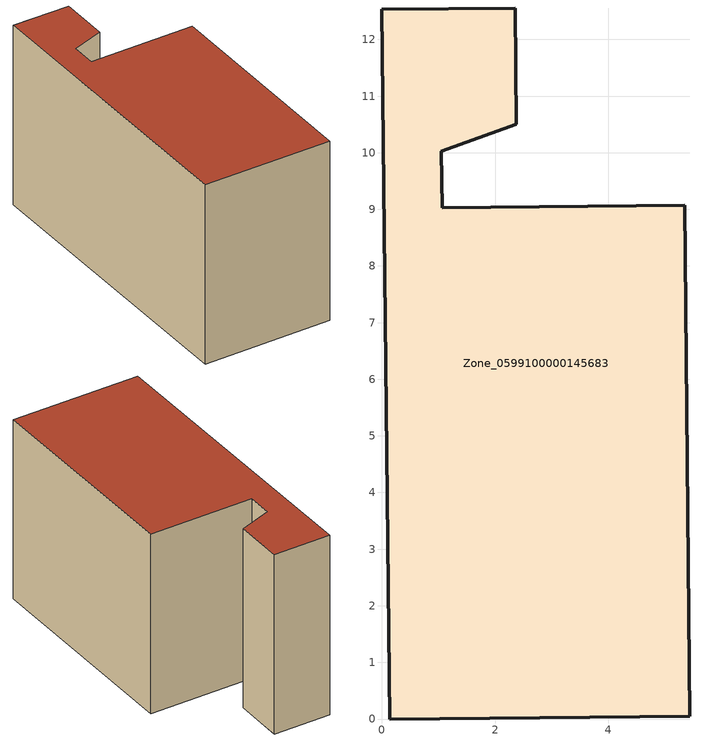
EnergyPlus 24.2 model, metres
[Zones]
Zone_0599100000145683
 floor ground (C_G): 5.43,0.05 0.14,0 0,12.54 2.35,12.56 2.37,10.51 1.05,10.03 1.06,9.03 5.35,9.07 z0
 wall outside (C_F): 0.14,0 5.43,0.05 5.35,9.07 1.06,9.03 1.05,10.03 2.37,10.51 2.35,12.56 0,12.54 0.14,0 z0:7.59
 roof outside (C_R): 5.43,0.05 5.35,9.07 1.06,9.03 1.05,10.03 2.37,10.51 2.35,12.56 0,12.54 0.14,0 z7.59
[BUILDING]
Pand.0599100000145683: North Axis=0; Terrain=City; Loads Convergence Tolerance Value=0.04; Temperature Convergence Tolerance Value=0.4; Solar Distribution=FullExterior; Maximum Number of Warmup Days=25; Minimum Number of Warmup Days=1
[Site:Location]
Rotterdam.The.Hague.AP_ZH_NLD Design_Conditions: Latitude=51.96; Longitude=4.45; Time Zone=1; Elevation=-4.5
[SITE:GROUNDTEMPERATURE:BUILDINGSURFACE]
18, 18, 18, 18, 18, 18, 18, 18, 18, 18, 18, 18
[MATERIAL] Thermal Absorptance=0.9; Solar Absorptance=0.7; Visible Absorptance=0.7
Name | Roughness | Thickness | Conductivity | Density | Specific Heat
G.TC.1975-1991 | MediumSmooth | 0.15 | 0.288461 | 540 | 1210
F.TC.1975-1991 | Rough | 0.3 | 0.230769 | 1920 | 840
R.TC.1975-1991 | MediumRough | 0.2 | 0.153846 | 1500 | 1000
[CONSTRUCTION]
C_G: G.TC.1975-1991
C_F: F.TC.1975-1991
C_R: R.TC.1975-1991
[ZONE]
Zone_0599100000145683: Type=1; Multiplier=1; Ceiling Height=Autocalculate; Volume=Autocalculate; Floor Area=autocalculate; Part of Total Floor Area=Yes
[ZONEINFILTRATION:DESIGNFLOWRATE]
Infil_Zone_0599100000145683: Zone or ZoneList or Space or SpaceList=Zone_0599100000145683; Schedule=AlwaysOn; Design Flow Rate Calculation Method=Flow/Area; Flow Rate per Floor Area=0.003; Constant Term Coefficient=1; Temperature Term Coefficient=0; Velocity Term Coefficient=0; Velocity Squared Term Coefficient=0
[HVACTEMPLATE:ZONE:IDEALLOADSAIRSYSTEM]
Zone_0599100000145683: Maximum Heating Supply Air Temperature=50; Minimum Cooling Supply Air Temperature=13; Maximum Heating Supply Air Humidity Ratio=0.0156; Minimum Cooling Supply Air Humidity Ratio=0.0077; Heating Limit=NoLimit; Cooling Limit=NoLimit; Dehumidification Control Type=ConstantSensibleHeatRatio; Cooling Sensible Heat Ratio=0.7; Dehumidification Setpoint=60; Humidification Control Type=None; Humidification Setpoint=30; Outdoor Air Method=None; Outdoor Air Flow Rate per Person=0.00944; Outdoor Air Flow Rate per Zone Floor Area=0; Outdoor Air Flow Rate per Zone=0; Demand Controlled Ventilation Type=None; Outdoor Air Economizer Type=NoEconomizer; Heat Recovery Type=None; Sensible Heat Recovery Effectiveness=0.7; Latent Heat Recovery Effectiveness=0.65
[ZONECONTROL:THERMOSTAT]
ThermostatControl_Zone_0599100000145683: Zone or ZoneList=Zone_0599100000145683; Control Type Schedule=DualSetpointControlType; Control 1=Thermostat_Zone_0599100000145683; Temperature Difference Between Cutout And Setpoint=0
[THERMOSTATSETPOINT:DUALSETPOINT]
Thermostat_Zone_0599100000145683: Heating Setpoint Temperature Schedule=HeatingSetpoint_Zone_0599100000145683; Cooling Setpoint Temperature Schedule=CoolingSetpoint_Zone_0599100000145683
[SCHEDULE:COMPACT]
HeatingSetpoint_Zone_0599100000145683: Through: 12/31, For: AllDays, Until: 24:00, 21
CoolingSetpoint_Zone_0599100000145683: Through: 12/31, For: AllDays, Until: 24:00, 24
DualSetpointControlType: Through: 12/31, For: AllDays, Until: 24:00, 4
AlwaysOn: Through: 12/31, For: AllDays, Until: 24:00, 1
